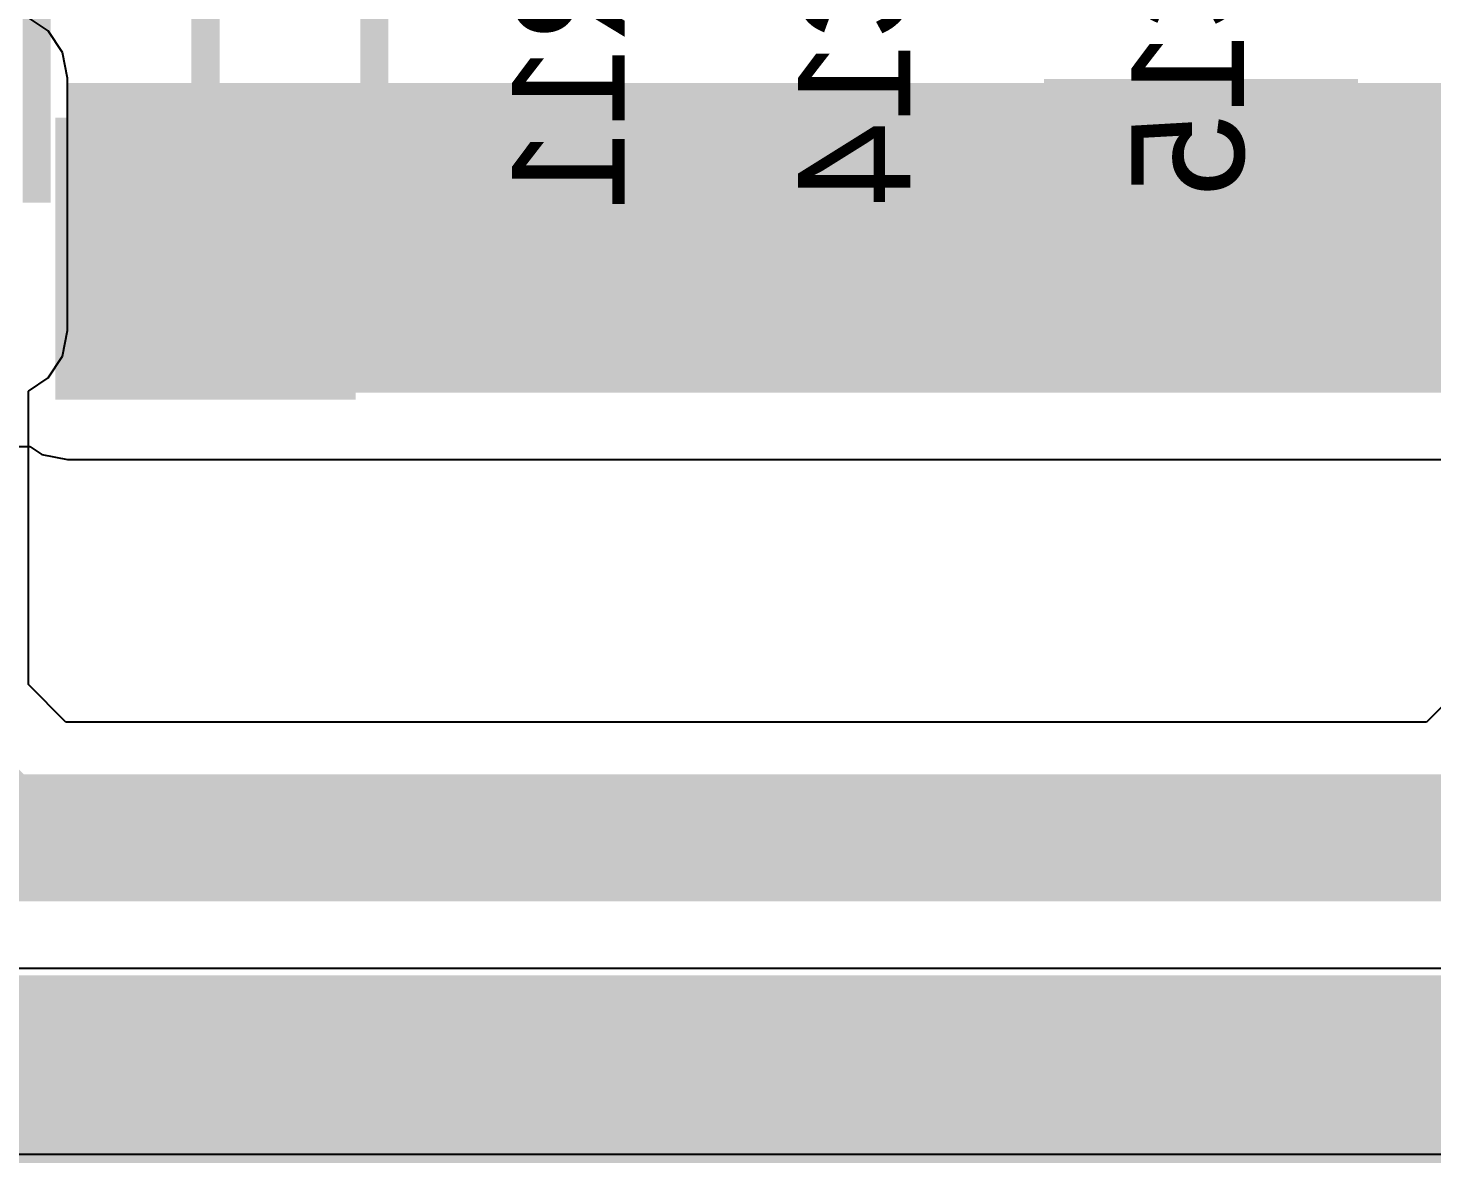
# Model space of a CAD drawing. Extents: x 81 to 196, y 150 to 213.
# Drawn here: x 121.62 to 129.1, y 186.36 to 192.41 of the extents above; entities that cross this region are included whole.
import ezdxf

# ---------------------------------------------------------------- set-up
doc = ezdxf.new("R2010")
doc.units = 0
doc.header["$MEASUREMENT"] = 0
for name, color, linetype in [('BOTTOMLAYER', 5, 'CONTINUOUS'), ('BOTTOMOVERLAY', 54, 'CONTINUOUS'), ('BOTTOMPASTE', 16, 'CONTINUOUS'), ('BOTTOMSOLDER', 6, 'CONTINUOUS'), ('TOPLAYER', 1, 'CONTINUOUS')]:
    doc.layers.add(name, color=color, linetype=linetype)

msp = doc.modelspace()

# ---------------------------------------------------------------- linework, layer by layer
at = {"layer": 'BOTTOMLAYER'}
for p, q in [((121.514776, 190.177829), (121.627712, 190.177829)), ((121.627712, 190.177829), (121.691611, 190.135134)), ((121.691611, 190.135134), (121.828174, 190.107969)), ((121.828174, 190.107969), (131.623933, 190.107969))]:
    msp.add_line(p, q, dxfattribs=at)
for points in [[(132.673974, 190.464826), (132.673974, 192.115826), (121.828174, 190.464826), (121.828174, 192.115826)], [(127.138374, 192.034422), (127.138374, 190.874424), (128.608374, 192.034422), (128.608374, 190.874424)], [(123.979775, 191.937823), (123.979775, 191.007822), (124.959773, 191.937823), (124.959773, 191.007822)], [(125.579975, 191.937823), (125.579975, 191.007822), (126.559973, 191.937823), (126.559973, 191.007822)], [(123.264773, 191.827826), (121.864775, 191.827826), (123.264773, 190.527828), (121.864775, 190.527828)]]:
    msp.add_solid(points, dxfattribs=at)
at = {"layer": 'BOTTOMOVERLAY'}
for points, const_width in [([(121.664773, 191.477826), (121.664773, 194.277826)], 0.15), ([(123.464775, 191.477826), (123.464775, 194.277826)], 0.15), ([(122.564774, 192.115826), (122.564774, 193.639826)], 0.15), ([(128.946575, 191.025229), (128.946575, 191.945229)], 0.2), ([(126.83837, 190.974421), (126.83837, 191.894422)], 0.2), ([(128.908373, 190.974424), (128.908373, 191.894424)], 0.2), ([(123.679773, 190.707825), (123.679773, 191.842824)], 0.2), ([(125.259775, 190.707825), (125.259775, 191.842824)], 0.2), ([(125.279973, 191.107822), (125.279973, 191.842822)], 0.2), ([(126.859978, 191.107819), (126.859978, 191.842819)], 0.2), ([(125.259775, 190.707825), (123.679773, 190.707825)], 0.2), ([(126.459973, 190.707823), (125.679975, 190.707823)], 0.2), ([(128.508374, 190.574424), (127.238374, 190.574424)], 0.2), ([(175.244374, 188.178826), (116.976774, 188.178826)], 0.499999)]:
    msp.add_lwpolyline(points, dxfattribs=dict(at, const_width=const_width))
at = {"layer": 'BOTTOMOVERLAY', "const_width": 0.2}
for points in [[(125.679975, 190.707823, -0.414213), (125.279973, 191.107822)], [(126.859978, 191.107819, -0.414213), (126.459976, 190.70782)], [(129.346571, 190.625227, -0.414213), (128.946572, 191.025229)], [(127.238371, 190.574422, -0.414213), (126.83837, 190.974421)], [(128.908373, 190.974424, -0.414214), (128.508374, 190.574424)]]:
    msp.add_lwpolyline(points, format="xyb", dxfattribs=at)
at = {"layer": 'BOTTOMOVERLAY', "const_width": 0.1}
for points in [[(125.279973, 191.057822, 1), (125.279973, 191.157822, 1)], [(126.859978, 191.057819, 1), (126.859978, 191.157819, 1)], [(128.946572, 190.975229, 1), (128.946572, 191.075229, 1)], [(126.83837, 190.924421, 1), (126.83837, 191.024421, 1)], [(128.908373, 190.924424, 1), (128.908373, 191.024424, 1)], [(125.679975, 190.657823, 1), (125.679975, 190.757823, 1)], [(126.459976, 190.65782, 1), (126.459976, 190.75782, 1)], [(127.238371, 190.524422, 1), (127.238371, 190.624422, 1)], [(128.508374, 190.524425, 1), (128.508374, 190.624424, 1)]]:
    msp.add_lwpolyline(points, format="xyb", close=True, dxfattribs=at)
at = {"layer": 'BOTTOMPASTE'}
for points in [[(127.138374, 192.034422), (127.138374, 190.874424), (128.608374, 192.034422), (128.608374, 190.874424)], [(123.979775, 191.937823), (123.979775, 191.007822), (124.959773, 191.937823), (124.959773, 191.007822)], [(125.579975, 191.937823), (125.579975, 191.007822), (126.559973, 191.937823), (126.559973, 191.007822)], [(123.264773, 191.827826), (121.864775, 191.827826), (123.264773, 190.527828), (121.864775, 190.527828)]]:
    msp.add_solid(points, dxfattribs=at)
at = {"layer": 'BOTTOMSOLDER', "const_width": 0.401599}
for points in [[(122.386974, 186.657226, 1), (122.386974, 187.058826, 1)], [(124.901574, 186.682626, 1), (124.901574, 187.084226, 1)], [(126.730374, 186.682626, 1), (126.730374, 187.084226, 1)], [(128.482974, 186.682626, 1), (128.482974, 187.084226, 1)]]:
    msp.add_lwpolyline(points, format="xyb", close=True, dxfattribs=at)
at = {"layer": 'BOTTOMSOLDER'}
for points in [[(127.036774, 192.136022), (127.036774, 190.772824), (128.709974, 192.136022), (128.709974, 190.772824)], [(123.878175, 192.039423), (123.878175, 190.906222), (125.061373, 192.039423), (125.061373, 190.906222)], [(125.478375, 192.039423), (125.478375, 190.906222), (126.661573, 192.039423), (126.661573, 190.906222)], [(123.366373, 191.929426), (121.763175, 191.929426), (123.366373, 190.426228), (121.763175, 190.426228)]]:
    msp.add_solid(points, dxfattribs=at)
at = {"layer": 'TOPLAYER'}
for p, q in [((121.72491, 192.393562), (121.609137, 192.470918)), ((121.802266, 192.277789), (121.72491, 192.393562)), ((121.829431, 192.141226), (121.802266, 192.277789)), ((121.829431, 190.795026), (121.829431, 192.141226)), ((121.802266, 190.658463), (121.829431, 190.795026)), ((121.72491, 190.54269), (121.802266, 190.658463)), ((121.620181, 190.472713), (121.72491, 190.54269)), ((121.620181, 188.907588), (121.620181, 190.472713)), ((129.376767, 189.009188), (129.075015, 188.707433)), ((121.820333, 188.707433), (121.620181, 188.907588)), ((129.075015, 188.707433), (121.820333, 188.707433)), ((121.548774, 187.396219), (145.145374, 187.396219)), ((177.441926, 186.402441), (115.299884, 186.402441))]:
    msp.add_line(p, q, dxfattribs=at)
for points, const_width in [([(121.548774, 188.051826), (120.964574, 188.636026)], 0.599999), ([(145.145374, 188.051826), (121.548774, 188.051826)], 0.599999), ([(177.149374, 186.858026), (116.824374, 186.858026)], 1.000001)]:
    msp.add_lwpolyline(points, dxfattribs=dict(at, const_width=const_width))
at = {"layer": 'TOPLAYER', "const_width": 0.299999}
for points in [[(122.386974, 186.708026, 1), (122.386974, 187.008026, 1)], [(124.901574, 186.733426, 1), (124.901574, 187.033426, 1)], [(126.730374, 186.733426, 1), (126.730374, 187.033426, 1)], [(128.482974, 186.733426, 1), (128.482974, 187.033426, 1)]]:
    msp.add_lwpolyline(points, format="xyb", close=True, dxfattribs=at)

# ---------------------------------------------------------------- texts
at = {"layer": 'BOTTOMOVERLAY', "text_generation_flag": 2}
for s, p in [('C15', (128.101974, 192.979426)), ('C14', (126.323974, 192.928626)), ('R11', (124.799974, 192.903226))]:
    msp.add_text(s, height=0.599999, rotation=90, dxfattribs=at).set_placement(p)

doc.saveas('drawing.dxf')
